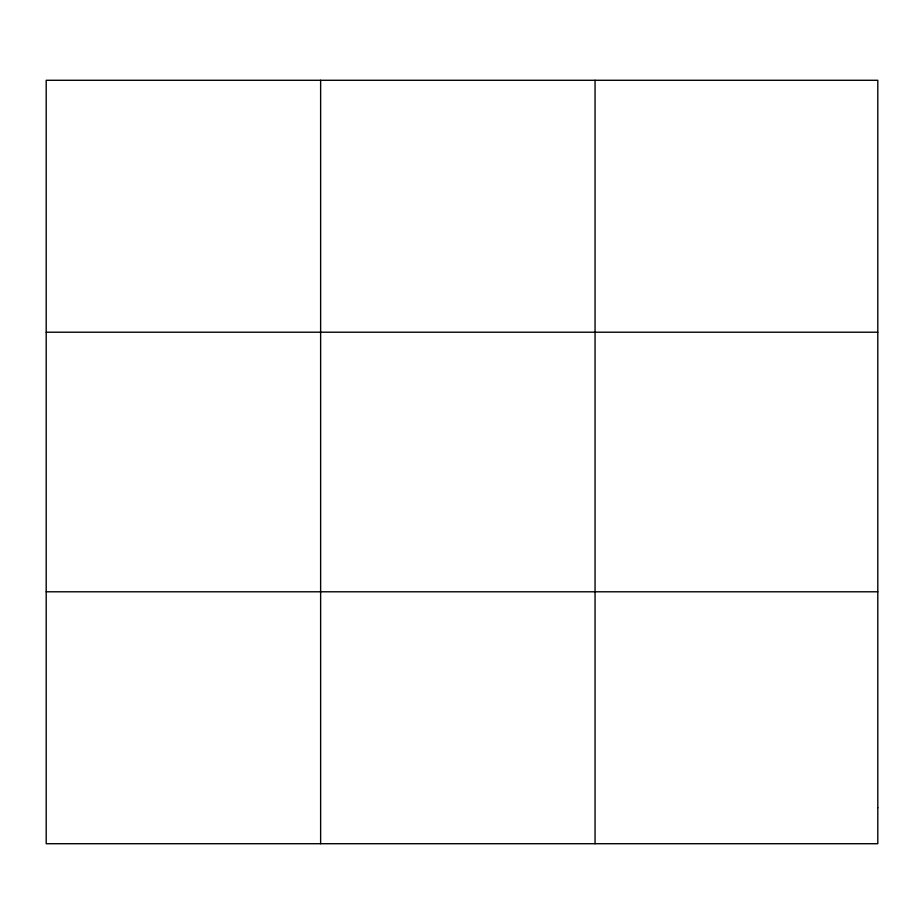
<?xml version="1.0" encoding="UTF-8"?>
<svg xmlns="http://www.w3.org/2000/svg" width="924" height="924" viewBox="0 0 924 924"><rect width="100%" height="100%" fill="white"/><g stroke="black" fill="none" stroke-linecap="round" stroke-linejoin="round"><path stroke-width="1.39" d="M320.628 80.284L320.628 843.716M595.056 80.284L595.056 843.716M46.2 332.213L877.8 332.213M46.2 591.787L877.8 591.787M877.8 807.726L877.8 843.716L46.2 843.716L46.2 80.284L877.8 80.284L877.8 807.726"/></g></svg>
